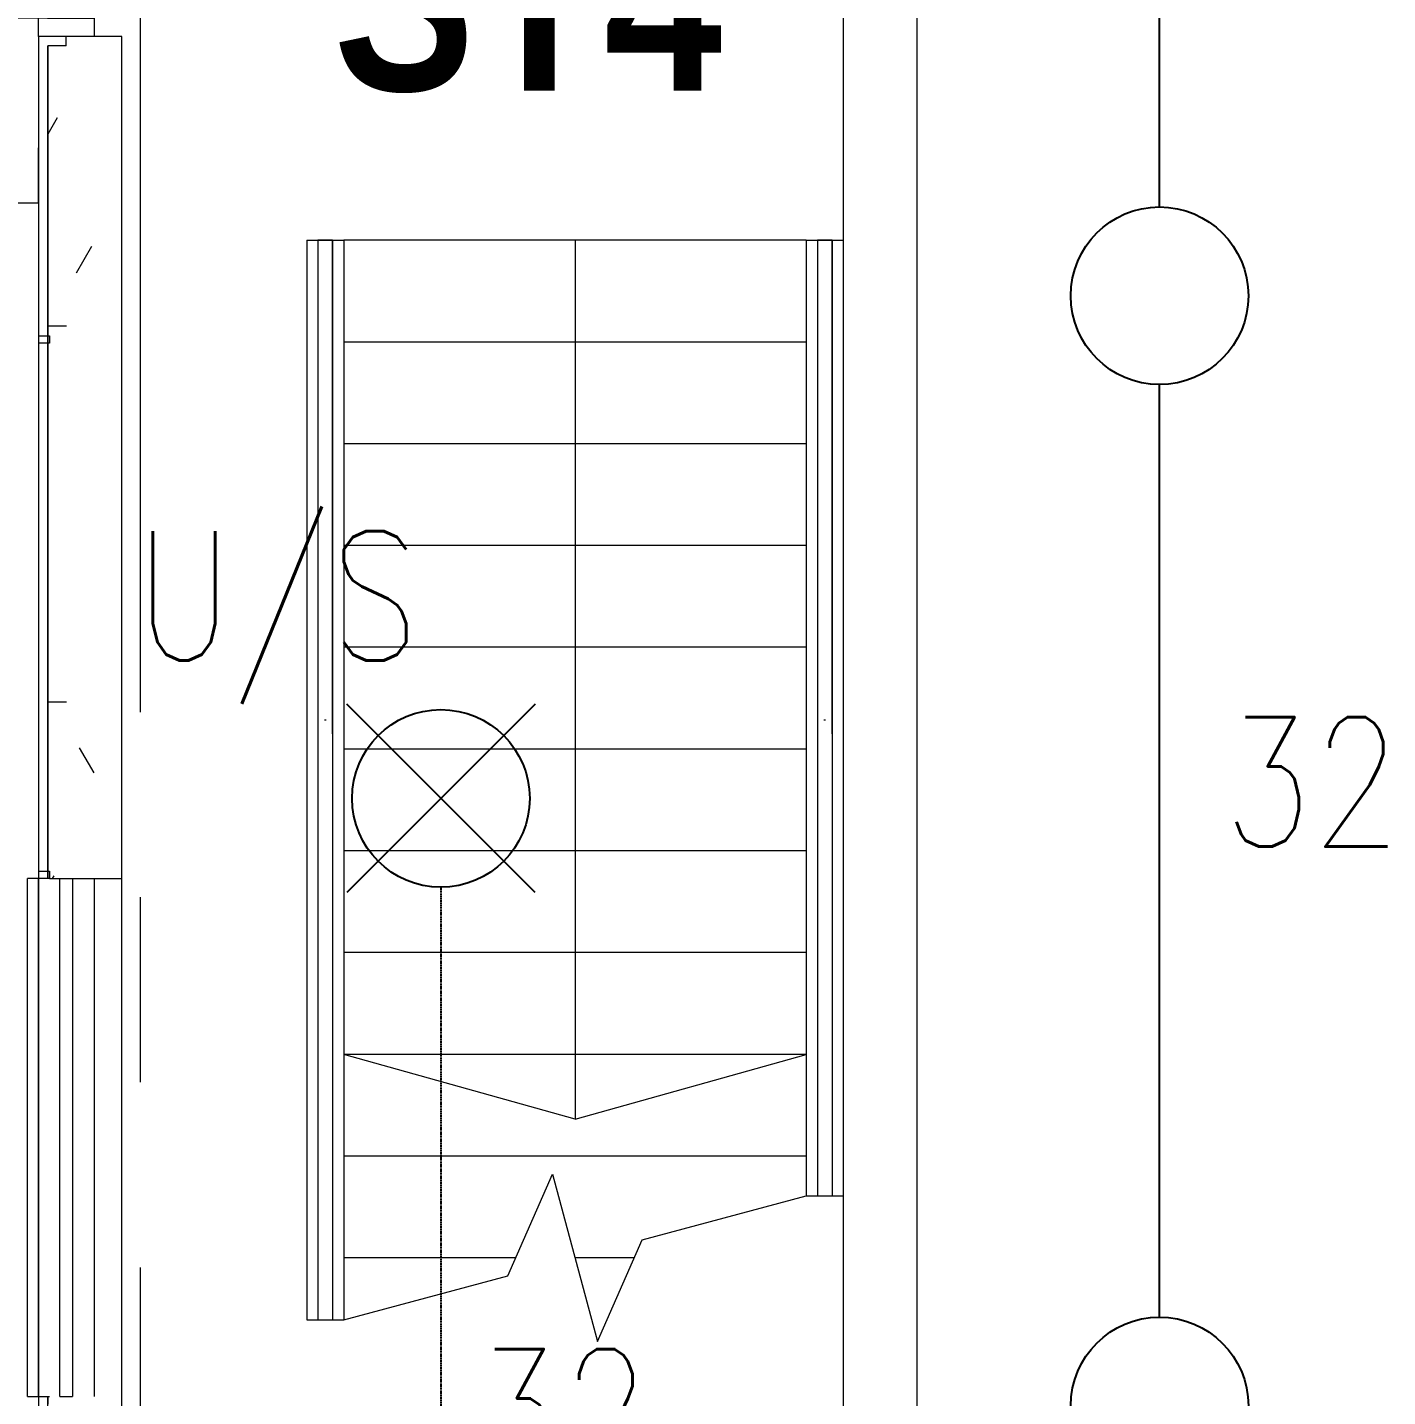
# Model space of a CAD drawing. Header units: millimetres. Extents: x -282761 to 137668, y -273845 to 94451.
# Drawn here: x 81901 to 85577, y -45875 to -42174 of the extents above; entities that cross this region are included whole.
import ezdxf

# ---------------------------------------------------------------- set-up
doc = ezdxf.new("R2010")
doc.units = ezdxf.units.MM
doc.linetypes.add('BLK_2 - 1ST__2ND_STOREY_PLAN-archi clean_11 SEPT 2024$0$IDA - Grid Line', pattern=[3500, 2000, -500, 500, -500])
doc.linetypes.add('HIDDEN2', pattern=[4.7625, 3.175, -1.5875])
for name, color, linetype, lineweight in [('BLK_2 - 1ST__2ND_STOREY_PLAN-archi clean_11 SEPT 2024$0$0-1', 8, 'Continuous', 5), ('BLK_2 - 1ST__2ND_STOREY_PLAN-archi clean_11 SEPT 2024$0$1599_DB_A_BLK2_HQ_R21-2ND STOREY 20230517--$0$A-_DOOR----_E-1', 8, 'Continuous', 9), ('BLK_2 - 1ST__2ND_STOREY_PLAN-archi clean_11 SEPT 2024$0$1599_DB_A_BLK2_HQ_R21-2ND STOREY 20230517--$0$A-_GENM----_M', 8, 'Continuous', 9), ('BLK_2 - 1ST__2ND_STOREY_PLAN-archi clean_11 SEPT 2024$0$1599_DB_A_BLK2_HQ_R21-2ND STOREY 20230517--$0$A-_HANR----_E3', 8, 'Continuous', 9), ('BLK_2 - 1ST__2ND_STOREY_PLAN-archi clean_11 SEPT 2024$0$1599_DB_A_BLK2_HQ_R21-2ND STOREY 20230517--$0$A-_HANR----_E6', 8, 'Continuous', 9), ('BLK_2 - 1ST__2ND_STOREY_PLAN-archi clean_11 SEPT 2024$0$1599_DB_A_BLK2_HQ_R21-2ND STOREY 20230517--$0$A-_WIND----_E', 8, 'Continuous', 9), ('BLK_2 - 1ST__2ND_STOREY_PLAN-archi clean_11 SEPT 2024$0$1599_DB_A_BLK2_HQ_R21-2ND STOREY 20230517--$0$S-_COLN----_E', 8, 'Continuous', 9), ('BLK_2 - 1ST__2ND_STOREY_PLAN-archi clean_11 SEPT 2024$0$_CATCHMENT_DRAIN', 8, 'Continuous', 0), ('BLK_2 - 1ST__2ND_STOREY_PLAN-archi clean_11 SEPT 2024$0$A-_FLOR----_E', 8, 'Continuous', 9), ('BLK_2 - 1ST__2ND_STOREY_PLAN-archi clean_11 SEPT 2024$0$A-_HANR----_E1', 8, 'Continuous', 9), ('BLK_2 - 1ST__2ND_STOREY_PLAN-archi clean_11 SEPT 2024$0$A-_HANR----_E3', 8, 'Continuous', 9), ('BLK_2 - 1ST__2ND_STOREY_PLAN-archi clean_11 SEPT 2024$0$A-_HANR----_E6', 8, 'Continuous', 9), ('BLK_2 - 1ST__2ND_STOREY_PLAN-archi clean_11 SEPT 2024$0$A-_WALL----_E', 8, 'Continuous', 9), ('BLK_2 - 1ST__2ND_STOREY_PLAN-archi clean_11 SEPT 2024$0$A-_WALLPRTN_E-1', 8, 'Continuous', 18), ('BLK_2 - 1ST__2ND_STOREY_PLAN-archi clean_11 SEPT 2024$0$S-_ANOTGRID_E-1', 8, 'BLK_2 - 1ST__2ND_STOREY_PLAN-archi clean_11 SEPT 2024$0$IDA - Grid Line', 9), ('BLK_2 - 1ST__2ND_STOREY_PLAN-archi clean_11 SEPT 2024$0$S-_STRC----_A', 8, 'Continuous', 9), ('BLK_2 - 1ST__2ND_STOREY_PLAN-archi clean_11 SEPT 2024$0$S-_STRC----_E', 8, 'Continuous', 9)]:
    doc.layers.add(name, color=color, linetype=linetype, lineweight=lineweight)
for name, color, linetype in [('M-_FIRESPRK_T-', 7, 'Continuous'), ('M-_SPRKBEAM_E-', 12, 'HIDDEN2'), ('M-_SPRKPIEX_E-', 1, 'Continuous'), ('ROOMNAME', 7, 'Continuous')]:
    doc.layers.add(name, color=color, linetype=linetype)
doc.styles.add('BLK_2 - 1ST__2ND_STOREY_PLAN_12  JUNE 2024$0$Arial Narrow_B_2', font='ARIALNB.TTF', dxfattribs={"height": 500})
doc.styles.add('Simplex', font='SIMPLEX.shx', dxfattribs={"width": 0.8, "height": 2.5})

# ---------------------------------------------------------------- blocks, each defined once
blk = doc.blocks.new('fire0101')
at = {"color": 0, "linetype": 'Continuous'}
blk.add_circle((0, 0), 100, dxfattribs=at)
blk = doc.blocks.new('Under B spk')
for p, q in [((318.2, -318.2), (-318.2, 318.2)), ((318.2, 318.2), (-318.2, -318.2))]:
    blk.add_line(p, q)
blk.add_circle((0, 0), 300)
blk = doc.blocks.new('BLK_2 - 1ST__2ND_STOREY_PLAN-archi clean_11 SEPT 2024$0$Railing - Railing-3164338-BLK 2 2ND STOREY PLAN')
at = {"layer": 'BLK_2 - 1ST__2ND_STOREY_PLAN-archi clean_11 SEPT 2024$0$A-_HANR----_E3'}
for p, q in [((-7129.3, -42749.7), (-7029.3, -42749.7)), ((-7129.3, -42749.7), (-7129.3, -45667.1)), ((-7094.3, -42749.7), (-7064.3, -42749.7)), ((-7094.3, -42749.7), (-7064.3, -42749.7)), ((-7029.3, -42749.7), (-7029.3, -45667.1)), ((-7129.3, -45667.1), (-7029.3, -45667.1)), ((-7094.3, -45667.1), (-7064.3, -45667.1)), ((-7094.3, -45667.1), (-7064.3, -45667.1)), ((-7094.3, -45667.1), (-7064.3, -45667.1)), ((-7094.3, -45667.1), (-7064.3, -45667.1)), ((-7094.3, -45667.1), (-7064.3, -45667.1))]:
    blk.add_line(p, q, dxfattribs=at)
blk = doc.blocks.new('BLK_2 - 1ST__2ND_STOREY_PLAN-archi clean_11 SEPT 2024$0$Top Rail Type - Top Rail_Internal_-3164345-BLK 2 2ND STOREY PLAN')
at = {"layer": 'BLK_2 - 1ST__2ND_STOREY_PLAN-archi clean_11 SEPT 2024$0$A-_HANR----_E6'}
for p, q in [((-7099.3, -42749.7), (-7099.3, -44083.3)), ((-7059.3, -44083.3), (-7059.3, -42749.7)), ((-7077.2, -44046.3), (-7081.4, -44046.3))]:
    blk.add_line(p, q, dxfattribs=at)
at = {"layer": 'BLK_2 - 1ST__2ND_STOREY_PLAN-archi clean_11 SEPT 2024$0$A-_HANR----_E6', "flags": 128}
for points in [[(-7096.6, -42749.7), (-7093.4, -42749.7), (-7089.3, -42749.7), (-7084.5, -42749.7), (-7079.3, -42749.7), (-7074.1, -42749.7), (-7069.3, -42749.7), (-7065.1, -42749.7), (-7062, -42749.7)], [(-7062, -42749.7), (-7065.1, -42749.7), (-7069.3, -42749.7), (-7074.1, -42749.7), (-7079.3, -42749.7), (-7084.5, -42749.7), (-7089.3, -42749.7), (-7093.4, -42749.7), (-7096.6, -42749.7)]]:
    blk.add_lwpolyline(points, dxfattribs=at)
blk = doc.blocks.new('BLK_2 - 1ST__2ND_STOREY_PLAN-archi clean_11 SEPT 2024$0$Top Rail Type - Top Rail_Internal_-V78-BLK 2 2ND STOREY PLAN')
at = {"layer": 'BLK_2 - 1ST__2ND_STOREY_PLAN-archi clean_11 SEPT 2024$0$A-_HANR----_E6'}
for p, q in [((-7059.3, -42749.7), (-7099.3, -42749.7)), ((-7099.3, -42749.7), (-7099.3, -45667.1)), ((-7059.3, -42749.7), (-7059.3, -45667.1)), ((-7099.3, -45667.1), (-7059.3, -45667.1))]:
    blk.add_line(p, q, dxfattribs=at)
blk = doc.blocks.new('BLK_2 - 1ST__2ND_STOREY_PLAN-archi clean_11 SEPT 2024$0$Top Rail Type - Top Rail_Internal_-3698194-BLK 2 2ND STOREY PLAN')
at = {"layer": 'BLK_2 - 1ST__2ND_STOREY_PLAN-archi clean_11 SEPT 2024$0$A-_HANR----_E6'}
for p, q in [((-5749.3, -42749.7), (-5749.3, -44083.3)), ((-5709.3, -44083.3), (-5709.3, -42749.7)), ((-5727.2, -44046.3), (-5731.4, -44046.3))]:
    blk.add_line(p, q, dxfattribs=at)
at = {"layer": 'BLK_2 - 1ST__2ND_STOREY_PLAN-archi clean_11 SEPT 2024$0$A-_HANR----_E6', "flags": 128}
for points in [[(-5746.6, -42749.7), (-5743.4, -42749.7), (-5739.3, -42749.7), (-5734.5, -42749.7), (-5729.3, -42749.7), (-5724.1, -42749.7), (-5719.3, -42749.7), (-5715.1, -42749.7), (-5712, -42749.7)], [(-5712, -42749.7), (-5715.1, -42749.7), (-5719.3, -42749.7), (-5724.1, -42749.7), (-5729.3, -42749.7), (-5734.5, -42749.7), (-5739.3, -42749.7), (-5743.4, -42749.7), (-5746.6, -42749.7)]]:
    blk.add_lwpolyline(points, dxfattribs=at)
blk = doc.blocks.new('BLK_2 - 1ST__2ND_STOREY_PLAN-archi clean_11 SEPT 2024$0$Top Rail Type - Top Rail_Internal_-V82-BLK 2 2ND STOREY PLAN')
at = {"layer": 'BLK_2 - 1ST__2ND_STOREY_PLAN-archi clean_11 SEPT 2024$0$A-_HANR----_E6'}
for p, q in [((-5709.3, -42749.7), (-5749.3, -42749.7)), ((-5749.3, -42749.7), (-5749.3, -45332.2)), ((-5709.3, -42749.7), (-5709.3, -45332.2)), ((-5749.3, -45332.2), (-5709.3, -45332.2))]:
    blk.add_line(p, q, dxfattribs=at)
blk = doc.blocks.new('BLK_2 - 1ST__2ND_STOREY_PLAN-archi clean_11 SEPT 2024$0$1599_DB_A_BLK2_HQ_R21_rvt-2-BLK 2 2ND STOREY PLAN')
at = {"layer": 'BLK_2 - 1ST__2ND_STOREY_PLAN-archi clean_11 SEPT 2024$0$A-_WALLPRTN_E-1'}
for p, q in [((-136786.4, -89402.4), (-136786.4, -81552.4)), ((-136986.4, -81752.4), (-136986.4, -89202.4))]:
    blk.add_line(p, q, dxfattribs=at)
at = {"layer": 'BLK_2 - 1ST__2ND_STOREY_PLAN-archi clean_11 SEPT 2024$0$S-_STRC----_A'}
for p, q in [((-137711.4, -85477.4), (-137711.4, -85752.4)), ((-137711.4, -85752.4), (-137711.4, -86027.4)), ((-137711.4, -86027.4), (-137711.4, -86302.4)), ((-137711.4, -86302.4), (-137711.4, -86577.4)), ((-137711.4, -86577.4), (-137711.4, -86852.4)), ((-137711.4, -86852.4), (-137711.4, -87127.4)), ((-137711.4, -87127.4), (-137711.4, -87402.4)), ((-137711.4, -87402.4), (-137711.4, -87677.4)), ((-137711.4, -87852.4), (-138336.4, -87677.4)), ((-137711.4, -87677.4), (-137711.4, -87852.4)), ((-137711.4, -87852.4), (-137086.4, -87677.4))]:
    blk.add_line(p, q, dxfattribs=at)
at = {"layer": 'BLK_2 - 1ST__2ND_STOREY_PLAN-archi clean_11 SEPT 2024$0$S-_STRC----_E'}
for p, q in [((-137086.4, -85477.4), (-138336.4, -85477.4)), ((-138336.4, -85477.4), (-138336.4, -85752.4)), ((-137086.4, -85477.4), (-137086.4, -85752.4)), ((-138336.4, -85752.4), (-138336.4, -86027.4)), ((-137086.4, -85752.4), (-138336.4, -85752.4)), ((-137086.4, -85752.4), (-137086.4, -86027.4)), ((-138336.4, -86027.4), (-138336.4, -86302.4)), ((-137086.4, -86027.4), (-138336.4, -86027.4)), ((-137086.4, -86027.4), (-137086.4, -86302.4)), ((-138336.4, -86302.4), (-138336.4, -86577.4)), ((-137086.4, -86302.4), (-138336.4, -86302.4)), ((-137086.4, -86302.4), (-137086.4, -86577.4)), ((-138336.4, -86577.4), (-138336.4, -86852.4)), ((-137086.4, -86577.4), (-138336.4, -86577.4)), ((-137086.4, -86577.4), (-137086.4, -86852.4)), ((-138336.4, -86852.4), (-138336.4, -87127.4)), ((-137086.4, -86852.4), (-138336.4, -86852.4)), ((-137086.4, -86852.4), (-137086.4, -87127.4)), ((-138336.4, -87127.4), (-138336.4, -87402.4)), ((-137086.4, -87127.4), (-138336.4, -87127.4)), ((-137086.4, -87127.4), (-137086.4, -87402.4)), ((-138336.4, -87402.4), (-138336.4, -87677.4)), ((-137086.4, -87402.4), (-138336.4, -87402.4)), ((-137086.4, -87402.4), (-137086.4, -87677.4)), ((-138336.4, -87677.4), (-138336.4, -87952.4)), ((-137086.4, -87677.4), (-138336.4, -87677.4)), ((-137086.4, -87677.4), (-137086.4, -87952.4)), ((-138336.4, -87952.4), (-138336.4, -88227.4)), ((-137086.4, -87952.4), (-138336.4, -87952.4)), ((-137086.4, -87952.4), (-137086.4, -88059.9)), ((-137892.5, -88275.9), (-137772, -88001)), ((-137772, -88001), (-137650.7, -88453.8)), ((-137530.3, -88178.8), (-137086.4, -88059.9)), ((-137650.7, -88453.8), (-137530.3, -88178.8)), ((-138336.4, -88227.4), (-138336.4, -88394.8)), ((-137871.2, -88227.4), (-138336.4, -88227.4)), ((-137551.5, -88227.4), (-137711.4, -88227.4)), ((-138336.4, -88394.8), (-137892.5, -88275.9))]:
    blk.add_line(p, q, dxfattribs=at)
at = {"layer": 'BLK_2 - 1ST__2ND_STOREY_PLAN-archi clean_11 SEPT 2024$0$A-_HANR----_E1'}
blk.add_blockref('BLK_2 - 1ST__2ND_STOREY_PLAN-archi clean_11 SEPT 2024$0$Railing - Railing-3164338-BLK 2 2ND STOREY PLAN', (-131307.1, -42727.7), dxfattribs=at)
at = {"layer": 'BLK_2 - 1ST__2ND_STOREY_PLAN-archi clean_11 SEPT 2024$0$A-_HANR----_E6'}
for name in ['BLK_2 - 1ST__2ND_STOREY_PLAN-archi clean_11 SEPT 2024$0$Top Rail Type - Top Rail_Internal_-3164345-BLK 2 2ND STOREY PLAN', 'BLK_2 - 1ST__2ND_STOREY_PLAN-archi clean_11 SEPT 2024$0$Top Rail Type - Top Rail_Internal_-V78-BLK 2 2ND STOREY PLAN', 'BLK_2 - 1ST__2ND_STOREY_PLAN-archi clean_11 SEPT 2024$0$Top Rail Type - Top Rail_Internal_-3698194-BLK 2 2ND STOREY PLAN', 'BLK_2 - 1ST__2ND_STOREY_PLAN-archi clean_11 SEPT 2024$0$Top Rail Type - Top Rail_Internal_-V82-BLK 2 2ND STOREY PLAN']:
    blk.add_blockref(name, (-131307.1, -42727.7), dxfattribs=at)
blk = doc.blocks.new('BLK_2 - 1ST__2ND_STOREY_PLAN-archi clean_11 SEPT 2024$0$1599_DB_A_BLK2_HQ_R21-2ND STOREY 20230517--$0$Top Rail Type - Top Rail_Internal_-V16-LINKVIEW_BLK2_2ND STOREY')
at = {"layer": 'BLK_2 - 1ST__2ND_STOREY_PLAN-archi clean_11 SEPT 2024$0$1599_DB_A_BLK2_HQ_R21-2ND STOREY 20230517--$0$A-_HANR----_E6'}
for p, q in [((-5749.3, -42749.7), (-5749.3, -45332.2)), ((-5710, -42749.7), (-5748.6, -42749.7)), ((-5709.3, -42749.7), (-5709.3, -45332.2)), ((-5749.3, -45332.2), (-5709.3, -45332.2))]:
    blk.add_line(p, q, dxfattribs=at)
blk = doc.blocks.new('BLK_2 - 1ST__2ND_STOREY_PLAN-archi clean_11 SEPT 2024$0$1599_DB_A_BLK2_HQ_R21-2ND STOREY 20230517--$0$Top Rail Type - Top Rail_Internal_-3698194-LINKVIEW_BLK2_2ND STOREY')
at = {"layer": 'BLK_2 - 1ST__2ND_STOREY_PLAN-archi clean_11 SEPT 2024$0$1599_DB_A_BLK2_HQ_R21-2ND STOREY 20230517--$0$A-_HANR----_E6'}
for p, q in [((-5749.3, -42749.7), (-5749.3, -44083.3)), ((-5709.3, -44083.3), (-5709.3, -42749.7)), ((-5727.2, -44046.3), (-5731.4, -44046.3))]:
    blk.add_line(p, q, dxfattribs=at)
blk = doc.blocks.new('BLK_2 - 1ST__2ND_STOREY_PLAN-archi clean_11 SEPT 2024$0$1599_DB_A_BLK2_HQ_R21-2ND STOREY 20230517--$0$Railing - Railing-3698191-LINKVIEW_BLK2_2ND STOREY')
at = {"layer": 'BLK_2 - 1ST__2ND_STOREY_PLAN-archi clean_11 SEPT 2024$0$1599_DB_A_BLK2_HQ_R21-2ND STOREY 20230517--$0$A-_HANR----_E3'}
for p, q in [((-5779.3, -42749.7), (-5749.3, -42749.7)), ((-5779.3, -42749.7), (-5779.3, -45332.2)), ((-5709.3, -42749.7), (-5679.3, -42749.7)), ((-5779.3, -45332.2), (-5749.3, -45332.2)), ((-5709.3, -45332.2), (-5679.3, -45332.2))]:
    blk.add_line(p, q, dxfattribs=at)
blk = doc.blocks.new('BLK_2 - 1ST__2ND_STOREY_PLAN-archi clean_11 SEPT 2024$0$1599_DB_A_BLK2_HQ_R21-2ND STOREY 20230517--$0$Top Rail Type - Top Rail_Internal_-V12-LINKVIEW_BLK2_2ND STOREY')
at = {"layer": 'BLK_2 - 1ST__2ND_STOREY_PLAN-archi clean_11 SEPT 2024$0$1599_DB_A_BLK2_HQ_R21-2ND STOREY 20230517--$0$A-_HANR----_E6'}
for p, q in [((-7099.3, -42749.7), (-7099.3, -45667.1)), ((-7060, -42749.7), (-7098.6, -42749.7)), ((-7059.3, -42749.7), (-7059.3, -45667.1)), ((-7099.3, -45667.1), (-7059.3, -45667.1))]:
    blk.add_line(p, q, dxfattribs=at)
blk = doc.blocks.new('BLK_2 - 1ST__2ND_STOREY_PLAN-archi clean_11 SEPT 2024$0$1599_DB_A_BLK2_HQ_R21-2ND STOREY 20230517--$0$Top Rail Type - Top Rail_Internal_-3164345-LINKVIEW_BLK2_2ND STOREY')
at = {"layer": 'BLK_2 - 1ST__2ND_STOREY_PLAN-archi clean_11 SEPT 2024$0$1599_DB_A_BLK2_HQ_R21-2ND STOREY 20230517--$0$A-_HANR----_E6'}
for p, q in [((-7099.3, -42749.7), (-7099.3, -44083.3)), ((-7059.3, -44083.3), (-7059.3, -42749.7)), ((-7077.2, -44046.3), (-7081.4, -44046.3))]:
    blk.add_line(p, q, dxfattribs=at)
blk = doc.blocks.new('BLK_2 - 1ST__2ND_STOREY_PLAN-archi clean_11 SEPT 2024$0$1599_DB_A_BLK2_HQ_R21-2ND STOREY 20230517--$0$Railing - Railing-3164338-LINKVIEW_BLK2_2ND STOREY')
at = {"layer": 'BLK_2 - 1ST__2ND_STOREY_PLAN-archi clean_11 SEPT 2024$0$1599_DB_A_BLK2_HQ_R21-2ND STOREY 20230517--$0$A-_HANR----_E3'}
for p, q in [((-7129.3, -42749.7), (-7099.3, -42749.7)), ((-7129.3, -42749.7), (-7129.3, -45667.1)), ((-7059.3, -42749.7), (-7029.3, -42749.7)), ((-7029.3, -42749.7), (-7029.3, -45667.1)), ((-7129.3, -45667.1), (-7099.3, -45667.1)), ((-7059.3, -45667.1), (-7029.3, -45667.1))]:
    blk.add_line(p, q, dxfattribs=at)
blk = doc.blocks.new('BLK_2 - 1ST__2ND_STOREY_PLAN-archi clean_11 SEPT 2024$0$1599_DB_A_BLK2_HQ_R21-2ND STOREY 20230517--$0$Wall Motif - Type 1-3662952-LINKVIEW_BLK2_2ND STOREY')
at = {"layer": 'BLK_2 - 1ST__2ND_STOREY_PLAN-archi clean_11 SEPT 2024$0$1599_DB_A_BLK2_HQ_R21-2ND STOREY 20230517--$0$A-_GENM----_M'}
for p, q in [((-575, 105), (825, 105)), ((-575, 105), (-575, 75)), ((825, 75), (-575, 75)), ((825, 75), (825, 105))]:
    blk.add_line(p, q, dxfattribs=at)
blk = doc.blocks.new('BLK_2 - 1ST__2ND_STOREY_PLAN-archi clean_11 SEPT 2024$0$1599_DB_A_BLK2_HQ_R21-2ND STOREY 20230517--$0$IDA - Casement w Top Hung - 2 Panels - 1400L X 1800H - B2-AW01-3662951-LINKVIEW_BLK2_2ND STOREY')
at = {"layer": 'BLK_2 - 1ST__2ND_STOREY_PLAN-archi clean_11 SEPT 2024$0$1599_DB_A_BLK2_HQ_R21-2ND STOREY 20230517--$0$A-_WIND----_E'}
for p, q in [((-700, 17.5), (700, 17.5)), ((-700, 17.5), (-700, -17.5)), ((700, 17.5), (700, -17.5)), ((700, -17.5), (-700, -17.5))]:
    blk.add_line(p, q, dxfattribs=at)
blk = doc.blocks.new('BLK_2 - 1ST__2ND_STOREY_PLAN-archi clean_11 SEPT 2024$0$1599_DB_A_BLK2_HQ_R21-2ND STOREY 20230517--$0$IDA - F - Single - Swing - VP - 1100L X 2200H - B2-FTD06 - 1HR-3699536-LINKVIEW_BLK2_2ND STOREY')
at = {"layer": 'BLK_2 - 1ST__2ND_STOREY_PLAN-archi clean_11 SEPT 2024$0$1599_DB_A_BLK2_HQ_R21-2ND STOREY 20230517--$0$A-_DOOR----_E-1'}
for p, q in [((-550, 75), (-500, 75)), ((-500, 75), (-500, -75)), ((500, 75), (550, 75)), ((500, -50.8), (500, 75)), ((450, -50.8), (500, -50.8)), ((450, -1050.8), (450, -50.8)), ((500, -50.8), (500, -1050.8)), ((-500, -75), (-550, -75)), ((550, -75), (500, -75)), ((450, -750.8), (500, -750.8)), ((450, -775.8), (500, -775.8)), ((475, -875.8), (475, -775.8)), ((450, -875.8), (500, -875.8)), ((450, -900.8), (500, -900.8)), ((500, -1050.8), (450, -1050.8))]:
    blk.add_line(p, q, dxfattribs=at)
blk.add_arc((500, -50.8), 1000, 180, 270, dxfattribs=at)
blk = doc.blocks.new('BLK_2 - 1ST__2ND_STOREY_PLAN-archi clean_11 SEPT 2024')
at = {"layer": 'BLK_2 - 1ST__2ND_STOREY_PLAN-archi clean_11 SEPT 2024$0$1599_DB_A_BLK2_HQ_R21-2ND STOREY 20230517--$0$S-_COLN----_E'}
h = blk.add_hatch(dxfattribs=at)
h.set_pattern_fill('FP_3', color=256, style=0, pattern_type=2)
h.set_pattern_definition([(0, (-41522.25, -42727.71), (1016, 254), [83.82, -678.18, 83.82, -678.18, -4064]), (0, (-41522.25, -42727.71), (1016, 254), [-1524, 83.82, -1440.18, 83.82, -678.18, -1778]), (0, (-41522.25, -42727.71), (1016, 254), [-3810, 83.82, -424.18, 83.82, -1186.18]), (120, (-41141.25, -42600.71), (-727.9705, 752.8818), [83.82, -678.18, 83.82, -678.18, -4064]), (120, (-41141.25, -42600.71), (-727.9705, 752.8818), [-1524, 83.82, -1440.18, 83.82, -678.18, -1778]), (120, (-41141.25, -42600.71), (-727.9705, 752.8818), [-3810, 83.82, -424.18, 83.82, -1186.18]), (240, (-41014.25, -42092.71), (-288.0295, -1006.8818), [83.82, -678.18, 83.82, -678.18, -4064]), (240, (-41014.25, -42092.71), (-288.0295, -1006.8818), [-1524, 83.82, -1440.18, 83.82, -678.18, -1778]), (240, (-41014.25, -42092.71), (-288.0295, -1006.8818), [-3810, 83.82, -424.18, 83.82, -1186.18])])
h.paths.add_polyline_path([(-49226.5, -87202.4), (-49226.5, -84927.1), (-49301.5, -84927.1), (-49301.5, -84952.1), (-49351.5, -84952.1), (-49351.5, -85735.7), (-49346.5, -85735.7), (-49346.5, -85755.7), (-49351.5, -85755.7), (-49351.5, -87182.4), (-49346.5, -87182.4), (-49346.5, -87202.4), (-49284.3, -87202.4)], flags=0)
for p, q in [((-47001.5, -89402.4), (-47001.5, -81552.4)), ((-47201.5, -81752.4), (-47201.5, -89202.4)), ((-49376.5, -84927.1), (-49376.5, -85735.7)), ((-49151.5, -84927.1), (-49376.5, -84927.1)), ((-49351.5, -84952.1), (-49351.5, -85735.7)), ((-49301.5, -84952.1), (-49351.5, -84952.1)), ((-49301.5, -84952.1), (-49301.5, -84927.1)), ((-49151.5, -88902.4), (-49151.5, -84927.1)), ((-47301.5, -85477.4), (-48551.5, -85477.4)), ((-47926.5, -85477.4), (-47926.5, -85752.4)), ((-49376.5, -85735.7), (-49346.5, -85735.7)), ((-49376.5, -85755.7), (-49376.5, -87182.4)), ((-49346.5, -85755.7), (-49376.5, -85755.7)), ((-49351.5, -85735.7), (-49351.5, -85755.7)), ((-49351.5, -85755.7), (-49351.5, -87182.4)), ((-49346.5, -85735.7), (-49346.5, -85755.7)), ((-47301.5, -85752.4), (-48551.5, -85752.4)), ((-47926.5, -85752.4), (-47926.5, -86027.4)), ((-47301.5, -86027.4), (-48551.5, -86027.4)), ((-47926.5, -86027.4), (-47926.5, -86302.4)), ((-47301.5, -86302.4), (-48551.5, -86302.4)), ((-47926.5, -86302.4), (-47926.5, -86577.4)), ((-47301.5, -86577.4), (-48551.5, -86577.4)), ((-47926.5, -86577.4), (-47926.5, -86852.4)), ((-47301.5, -86852.4), (-48551.5, -86852.4)), ((-47926.5, -86852.4), (-47926.5, -87127.4)), ((-47301.5, -87127.4), (-48551.5, -87127.4)), ((-47926.5, -87127.4), (-47926.5, -87402.4)), ((-49376.5, -87182.4), (-49346.5, -87182.4)), ((-49376.5, -88602.4), (-49376.5, -87202.4)), ((-49346.5, -87202.4), (-49376.5, -87202.4)), ((-49351.5, -87182.4), (-49351.5, -87202.4)), ((-49346.5, -87182.4), (-49346.5, -87202.4)), ((-49346.5, -87202.4), (-49319.3, -87202.4)), ((-49284.3, -87202.4), (-49151.5, -87202.4)), ((-49226.5, -87202.4), (-49226.5, -88602.4)), ((-47301.5, -87402.4), (-48551.5, -87402.4)), ((-47926.5, -87402.4), (-47926.5, -87677.4)), ((-47926.5, -87852.4), (-48551.5, -87677.4)), ((-47301.5, -87677.4), (-48551.5, -87677.4)), ((-47926.5, -87852.4), (-47301.5, -87677.4)), ((-47926.5, -87677.4), (-47926.5, -87852.4)), ((-47301.5, -87952.4), (-48551.5, -87952.4)), ((-48107.7, -88275.9), (-47987.2, -88001)), ((-47987.2, -88001), (-47865.9, -88453.8)), ((-47745.4, -88178.8), (-47301.5, -88059.9)), ((-47865.9, -88453.8), (-47745.4, -88178.8)), ((-48086.4, -88227.4), (-48551.5, -88227.4)), ((-47766.7, -88227.4), (-47926.5, -88227.4)), ((-48551.5, -88394.8), (-48107.7, -88275.9)), ((-49376.5, -88602.4), (-49346.5, -88602.4)), ((-49351.5, -88602.4), (-49351.5, -88622.4))]:
    blk.add_line(p, q, dxfattribs=at)
at = {"layer": 'BLK_2 - 1ST__2ND_STOREY_PLAN-archi clean_11 SEPT 2024$0$A-_FLOR----_E'}
for p, q in [((-49351.5, -87202.4), (-49351.5, -84952.1)), ((-49351.5, -89002.4), (-49351.5, -88602.4))]:
    blk.add_line(p, q, dxfattribs=at)
at = {"layer": 'BLK_2 - 1ST__2ND_STOREY_PLAN-archi clean_11 SEPT 2024$0$A-_WALL----_E'}
for q in [(-49376.5, -85227.4), (-49526.5, -85377.4), (-49376.5, -89002.4)]:
    blk.add_line((-49376.5, -85377.4), q, dxfattribs=at)
at = {"layer": 'BLK_2 - 1ST__2ND_STOREY_PLAN-archi clean_11 SEPT 2024$0$S-_ANOTGRID_E-1'}
blk.add_line((-49101.5, -28753), (-49101.5, -122559.3), dxfattribs=at)
at = {"layer": 'BLK_2 - 1ST__2ND_STOREY_PLAN-archi clean_11 SEPT 2024$0$0-1'}
blk.add_blockref('BLK_2 - 1ST__2ND_STOREY_PLAN-archi clean_11 SEPT 2024$0$1599_DB_A_BLK2_HQ_R21_rvt-2-BLK 2 2ND STOREY PLAN', (89784.8, 0), dxfattribs=at)
at = {"layer": 'BLK_2 - 1ST__2ND_STOREY_PLAN-archi clean_11 SEPT 2024$0$1599_DB_A_BLK2_HQ_R21-2ND STOREY 20230517--$0$S-_COLN----_E'}
for name, p, rotation in [('BLK_2 - 1ST__2ND_STOREY_PLAN-archi clean_11 SEPT 2024$0$1599_DB_A_BLK2_HQ_R21-2ND STOREY 20230517--$0$IDA - F - Single - Swing - VP - 1100L X 2200H - B2-FTD06 - 1HR-3699536-LINKVIEW_BLK2_2ND STOREY', (-49301.5, -84377.1), 270), ('BLK_2 - 1ST__2ND_STOREY_PLAN-archi clean_11 SEPT 2024$0$1599_DB_A_BLK2_HQ_R21-2ND STOREY 20230517--$0$Wall Motif - Type 1-3662952-LINKVIEW_BLK2_2ND STOREY', (-49301.5, -88027.4), 90), ('BLK_2 - 1ST__2ND_STOREY_PLAN-archi clean_11 SEPT 2024$0$1599_DB_A_BLK2_HQ_R21-2ND STOREY 20230517--$0$IDA - Casement w Top Hung - 2 Panels - 1400L X 1800H - B2-AW01-3662951-LINKVIEW_BLK2_2ND STOREY', (-49301.8, -87902.4), 90)]:
    blk.add_blockref(name, p, dxfattribs=dict(at, rotation=rotation))
for name in ['BLK_2 - 1ST__2ND_STOREY_PLAN-archi clean_11 SEPT 2024$0$1599_DB_A_BLK2_HQ_R21-2ND STOREY 20230517--$0$Railing - Railing-3164338-LINKVIEW_BLK2_2ND STOREY', 'BLK_2 - 1ST__2ND_STOREY_PLAN-archi clean_11 SEPT 2024$0$1599_DB_A_BLK2_HQ_R21-2ND STOREY 20230517--$0$Top Rail Type - Top Rail_Internal_-V12-LINKVIEW_BLK2_2ND STOREY', 'BLK_2 - 1ST__2ND_STOREY_PLAN-archi clean_11 SEPT 2024$0$1599_DB_A_BLK2_HQ_R21-2ND STOREY 20230517--$0$Top Rail Type - Top Rail_Internal_-3164345-LINKVIEW_BLK2_2ND STOREY', 'BLK_2 - 1ST__2ND_STOREY_PLAN-archi clean_11 SEPT 2024$0$1599_DB_A_BLK2_HQ_R21-2ND STOREY 20230517--$0$Railing - Railing-3698191-LINKVIEW_BLK2_2ND STOREY', 'BLK_2 - 1ST__2ND_STOREY_PLAN-archi clean_11 SEPT 2024$0$1599_DB_A_BLK2_HQ_R21-2ND STOREY 20230517--$0$Top Rail Type - Top Rail_Internal_-V16-LINKVIEW_BLK2_2ND STOREY', 'BLK_2 - 1ST__2ND_STOREY_PLAN-archi clean_11 SEPT 2024$0$1599_DB_A_BLK2_HQ_R21-2ND STOREY 20230517--$0$Top Rail Type - Top Rail_Internal_-3698194-LINKVIEW_BLK2_2ND STOREY']:
    blk.add_blockref(name, (-41522.3, -42727.7), dxfattribs=at)

msp = doc.modelspace()

# ---------------------------------------------------------------- linework, layer by layer
at = {"layer": 'M-_SPRKBEAM_E-'}
msp.add_line((83018, -44498), (83018, -47018), dxfattribs=at)
at = {"layer": 'M-_SPRKPIEX_E-'}
for p, q in [((84960.2, -42659.7), (84960.2, -40139.7)), ((84960.2, -45659.7), (84960.2, -43139.7))]:
    msp.add_line(p, q, dxfattribs=at)

# ---------------------------------------------------------------- block references
at = {"layer": 'BLK_2 - 1ST__2ND_STOREY_PLAN-archi clean_11 SEPT 2024$0$_CATCHMENT_DRAIN'}
msp.add_blockref('BLK_2 - 1ST__2ND_STOREY_PLAN-archi clean_11 SEPT 2024', (131307.1, 42727.7), dxfattribs=at)
at = {"layer": 'M-_SPRKPIEX_E-', "xscale": 2.4, "yscale": 2.4, "zscale": 2.4, "rotation": 258.865011862231}
for p in [(84960.2, -42899.7), (84960.2, -45899.7)]:
    msp.add_blockref('fire0101', p, dxfattribs=at)
at = {"layer": 'M-_SPRKPIEX_E-', "xscale": 0.8, "yscale": 0.8, "zscale": 0.8}
msp.add_blockref('Under B spk', (83018, -44258), dxfattribs=at)

# ---------------------------------------------------------------- texts
at = {"layer": 'M-_FIRESPRK_T-', "style": 'Simplex', "width": 0.8}
for s, p in [('U/S', (82192, -43885.8)), ('32', (85132.6, -44388.1)), ('32', (83103.5, -46096))]:
    msp.add_text(s, height=350, dxfattribs=at).set_placement(p)
at = {"layer": 'ROOMNAME', "insert": (82727.4, -41845), "char_height": 500, "width": 1322.784, "attachment_point": 1, "style": 'BLK_2 - 1ST__2ND_STOREY_PLAN_12  JUNE 2024$0$Arial Narrow_B_2'}
msp.add_mtext('ST4', dxfattribs=at)

doc.saveas('drawing.dxf')
